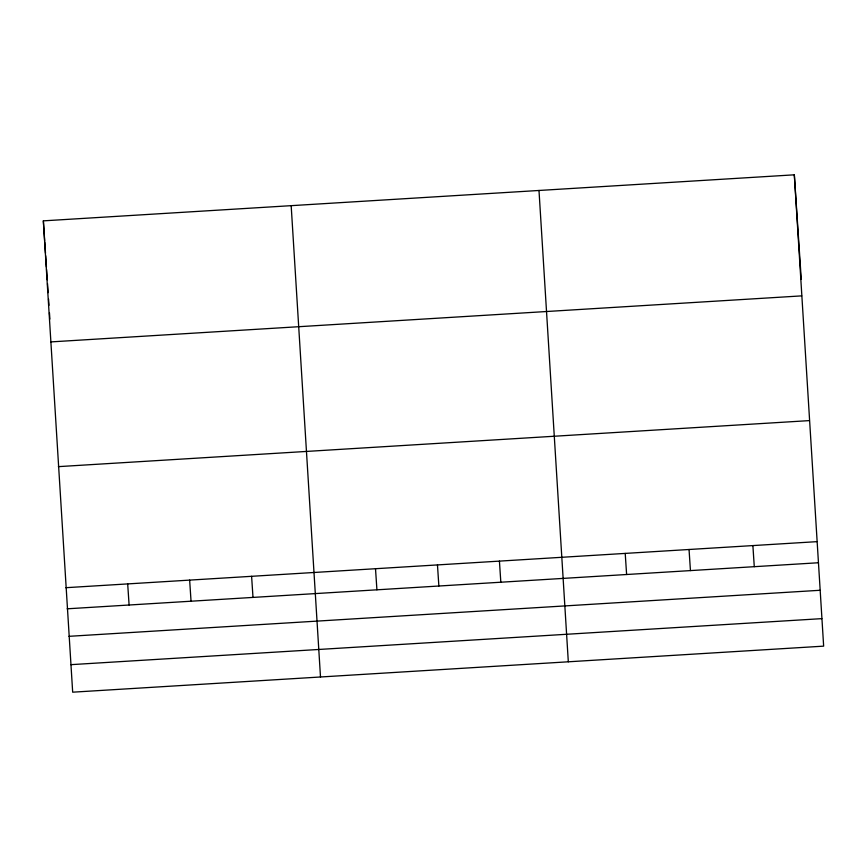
<?xml version="1.0" encoding="UTF-8"?>
<svg xmlns="http://www.w3.org/2000/svg" width="867" height="867" viewBox="0 0 867 867"><rect width="100%" height="100%" fill="white"/><g stroke="black" fill="none" stroke-linecap="round" stroke-linejoin="round"><path stroke-width="1.3" d="M794.324 174.82L823.65 646.143L72.676 692.18L43.35 220.857L794.324 174.82L801.26 279.293M50.741 341.912L801.715 295.875M58.349 466.641L809.323 420.614M65.74 587.707L816.714 541.669M67.138 608.807L818.112 562.77M68.959 636.324L819.944 590.286M70.845 664.664L821.818 618.637M752.881 545.581L754.279 566.682M689.048 549.494L690.446 570.594M625.215 553.406L626.613 574.507M568.318 661.803L538.992 190.469M499.425 561.122L500.823 582.223M437.467 564.916L438.865 586.016M375.509 568.719L376.917 589.82M320.497 676.986L291.171 205.663M251.603 576.317L253.001 597.417M189.645 580.11L191.043 601.21M127.687 583.914L129.096 605.003M43.35 220.857L44.661 240.636M44.748 241.947L45.496 253.207M45.669 255.711L46.417 266.96M46.58 269.464L47.262 279.77M47.522 283.639L48.118 292.656M48.541 299.061L48.964 305.314M49.462 312.824L49.874 319.078"/></g></svg>
